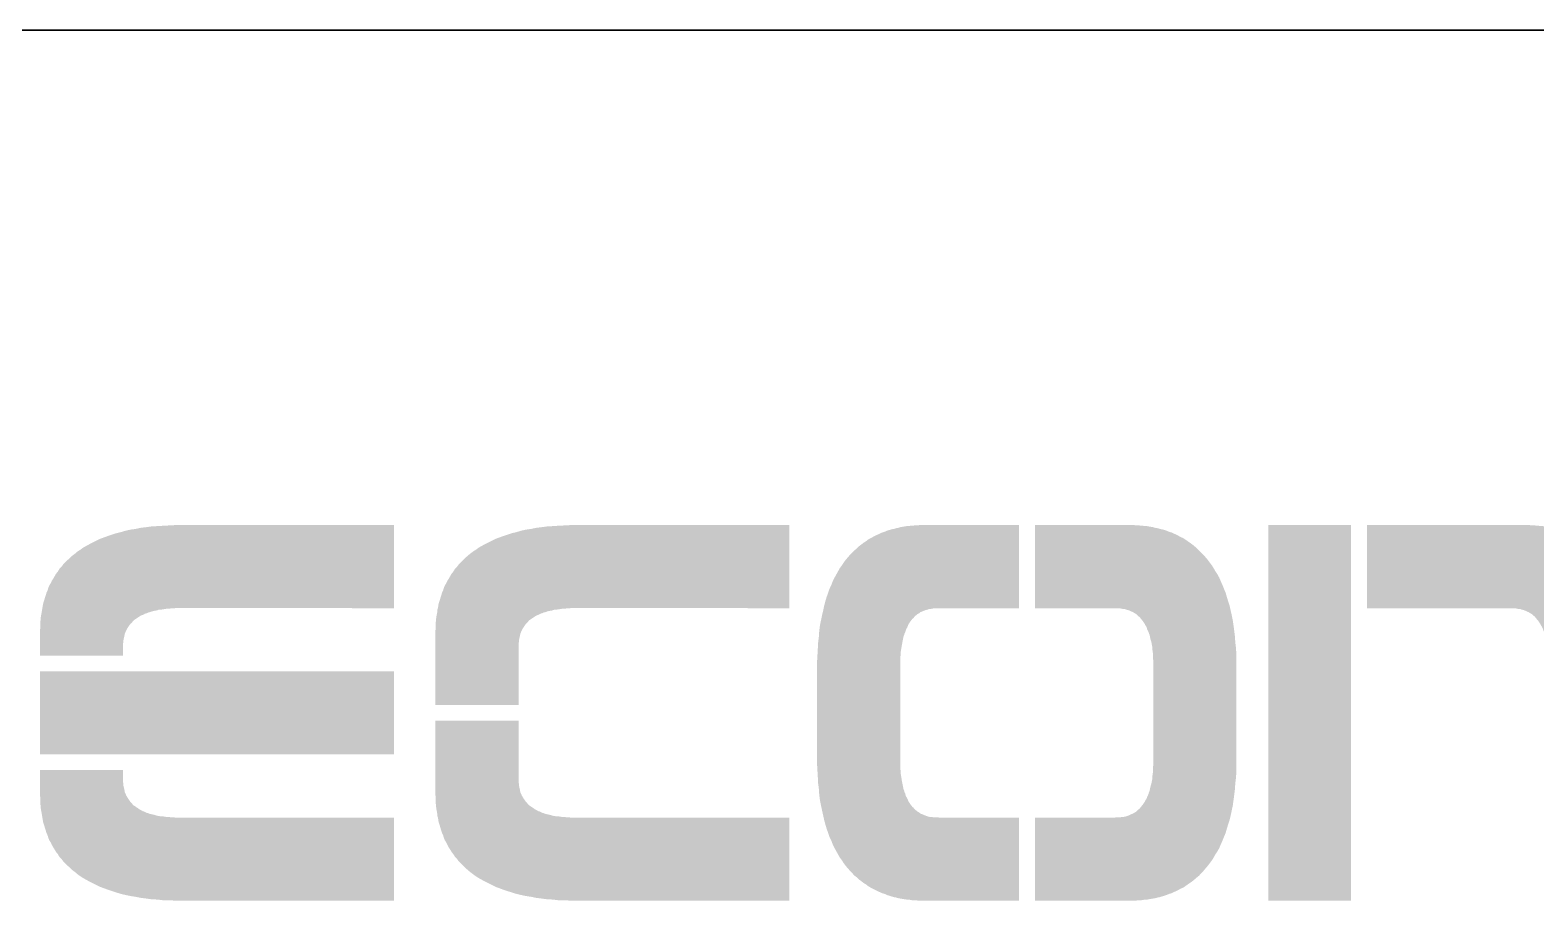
# Model space of a CAD drawing. Header units: centimetres. Extents: x 1658 to 19651, y 8294 to 11444.
# Drawn here: x 10618.5 to 10835.9, y 8616 to 8743.9 of the extents above; entities that cross this region are included whole.
import ezdxf
from ezdxf.enums import TextEntityAlignment as Align

# ---------------------------------------------------------------- set-up
doc = ezdxf.new("R2010")
doc.units = ezdxf.units.CM
doc.header["$LTSCALE"] = 50
doc.header["$MEASUREMENT"] = 0
doc.layers.add('FORMATO-PRECON', color=2, linetype='Continuous')
doc.styles.add('PRECON-ROMANS', font='romans.shx')

# ---------------------------------------------------------------- blocks, each defined once
blk = doc.blocks.new('CARIMBO')
at = {"linetype": 'Continuous', "true_color": 0x9c0000}
for points in [[(-1363.15, 388.66), (-1363.15, 404.68), (-1403.92, 404.68), (-1405.15, 404.68), (-1406.37, 404.61), (-1407.53, 404.55), (-1408.69, 404.48), (-1409.85, 404.41), (-1410.87, 404.27), (-1411.97, 404.14), (-1412.92, 403.93), (-1413.88, 403.8), (-1414.83, 403.59), (-1415.72, 403.32), (-1416.6, 403.11), (-1417.42, 402.84), (-1418.24, 402.57), (-1418.99, 402.3), (-1419.74, 402.02), (-1420.42, 401.68), (-1421.1, 401.34), (-1421.78, 401), (-1422.4, 400.66), (-1423.01, 400.32), (-1423.56, 399.91), (-1424.1, 399.57), (-1424.58, 399.16), (-1425.13, 398.75), (-1425.53, 398.34), (-1426.01, 397.93), (-1426.42, 397.52), (-1426.83, 397.11), (-1427.17, 396.64), (-1427.58, 396.23), (-1427.85, 395.75), (-1428.19, 395.34), (-1428.47, 394.86), (-1428.74, 394.39), (-1429.01, 393.98), (-1429.22, 393.5), (-1429.49, 393.09), (-1429.69, 392.61), (-1429.83, 392.14), (-1430.03, 391.73), (-1430.17, 391.25), (-1430.31, 390.84), (-1430.44, 390.36), (-1430.58, 389.95), (-1430.72, 389.48), (-1430.78, 389.07), (-1430.85, 388.66), (-1430.92, 388.25), (-1430.99, 387.84), (-1431.06, 387.43), (-1431.13, 387.09), (-1431.19, 386.68), (-1431.19, 386.34), (-1431.26, 386), (-1431.26, 385.66), (-1431.26, 385.32), (-1431.26, 384.98), (-1431.26, 384.7), (-1431.33, 384.36), (-1431.33, 384.09), (-1431.33, 383.89), (-1431.33, 383.61), (-1431.33, 383.41), (-1431.33, 379.52), (-1415.31, 379.52), (-1415.31, 380.82), (-1415.31, 381.02), (-1415.31, 381.3), (-1415.31, 381.57), (-1415.31, 381.91), (-1415.24, 382.18), (-1415.24, 382.45), (-1415.17, 382.8), (-1415.1, 383.14), (-1415.03, 383.48), (-1414.97, 383.75), (-1414.83, 384.09), (-1414.69, 384.43), (-1414.49, 384.77), (-1414.28, 385.11), (-1414.08, 385.39), (-1413.94, 385.59), (-1413.81, 385.73), (-1413.67, 385.86), (-1413.53, 386), (-1413.4, 386.2), (-1413.26, 386.34), (-1413.06, 386.48), (-1412.85, 386.61), (-1412.65, 386.75), (-1412.44, 386.89), (-1412.24, 387.02), (-1412.03, 387.16), (-1411.76, 387.3), (-1411.56, 387.36), (-1411.28, 387.5), (-1411.01, 387.64), (-1410.74, 387.7), (-1410.47, 387.84), (-1410.13, 387.91), (-1409.78, 388.05), (-1409.51, 388.11), (-1409.17, 388.18), (-1408.76, 388.25), (-1408.42, 388.39), (-1408.01, 388.39), (-1407.6, 388.45), (-1407.19, 388.52), (-1406.78, 388.59), (-1406.31, 388.59), (-1405.9, 388.66), (-1405.42, 388.66), (-1404.94, 388.73), (-1404.4, 388.73), (-1403.92, 388.73)], [(-1286.99, 388.66), (-1286.99, 404.68), (-1327.76, 404.68), (-1328.99, 404.68), (-1330.22, 404.61), (-1331.44, 404.55), (-1332.53, 404.48), (-1333.69, 404.41), (-1334.72, 404.27), (-1335.81, 404.14), (-1336.76, 403.93), (-1337.72, 403.8), (-1338.67, 403.59), (-1339.56, 403.32), (-1340.44, 403.11), (-1341.26, 402.84), (-1342.08, 402.57), (-1342.83, 402.3), (-1343.58, 402.02), (-1344.26, 401.68), (-1344.94, 401.34), (-1345.63, 401), (-1346.24, 400.66), (-1346.85, 400.32), (-1347.4, 399.91), (-1347.94, 399.57), (-1348.49, 399.16), (-1348.97, 398.75), (-1349.44, 398.34), (-1349.85, 397.93), (-1350.26, 397.52), (-1350.67, 397.11), (-1351.01, 396.64), (-1351.42, 396.23), (-1351.69, 395.75), (-1352.03, 395.34), (-1352.31, 394.86), (-1352.58, 394.39), (-1352.85, 393.98), (-1353.06, 393.5), (-1353.33, 393.09), (-1353.53, 392.61), (-1353.67, 392.14), (-1353.88, 391.73), (-1354.01, 391.25), (-1354.15, 390.84), (-1354.28, 390.36), (-1354.42, 389.95), (-1354.56, 389.48), (-1354.62, 389.07), (-1354.69, 388.66), (-1354.83, 388.25), (-1354.83, 387.84), (-1354.9, 387.43), (-1354.97, 387.09), (-1355.03, 386.68), (-1355.03, 386.34), (-1355.1, 386), (-1355.1, 385.66), (-1355.1, 385.32), (-1355.1, 384.98), (-1355.1, 384.7), (-1355.17, 384.36), (-1355.17, 384.09), (-1355.17, 383.89), (-1355.17, 383.61), (-1355.17, 383.41), (-1355.17, 370.05), (-1339.15, 370.05), (-1339.15, 380.82), (-1339.15, 381.02), (-1339.15, 381.3), (-1339.15, 381.57), (-1339.15, 381.91), (-1339.08, 382.18), (-1339.08, 382.45), (-1339.01, 382.8), (-1338.94, 383.14), (-1338.87, 383.48), (-1338.81, 383.75), (-1338.67, 384.09), (-1338.53, 384.43), (-1338.33, 384.77), (-1338.12, 385.11), (-1337.92, 385.39), (-1337.78, 385.59), (-1337.65, 385.73), (-1337.51, 385.86), (-1337.38, 386), (-1337.24, 386.2), (-1337.1, 386.34), (-1336.9, 386.48), (-1336.69, 386.61), (-1336.49, 386.75), (-1336.28, 386.89), (-1336.08, 387.02), (-1335.88, 387.16), (-1335.6, 387.3), (-1335.4, 387.36), (-1335.13, 387.5), (-1334.85, 387.64), (-1334.58, 387.7), (-1334.31, 387.84), (-1333.97, 387.91), (-1333.63, 388.05), (-1333.35, 388.11), (-1333.01, 388.18), (-1332.6, 388.25), (-1332.26, 388.39), (-1331.85, 388.39), (-1331.44, 388.45), (-1331.03, 388.52), (-1330.63, 388.59), (-1330.15, 388.59), (-1329.74, 388.66), (-1329.26, 388.66), (-1328.78, 388.73), (-1328.24, 388.73), (-1327.76, 388.73)], [(-1281.67, 377.27), (-1281.67, 378.5), (-1281.6, 379.73), (-1281.53, 380.95), (-1281.47, 382.11), (-1281.33, 383.2), (-1281.26, 384.3), (-1281.13, 385.32), (-1280.92, 386.34), (-1280.72, 387.3), (-1280.51, 388.18), (-1280.31, 389.14), (-1280.1, 389.95), (-1279.83, 390.84), (-1279.56, 391.59), (-1279.28, 392.41), (-1278.94, 393.09), (-1278.67, 393.84), (-1278.33, 394.52), (-1277.99, 395.14), (-1277.65, 395.75), (-1277.31, 396.36), (-1276.9, 396.91), (-1276.56, 397.45), (-1276.15, 398), (-1275.74, 398.48), (-1275.33, 398.95), (-1274.92, 399.36), (-1274.51, 399.77), (-1274.03, 400.18), (-1273.63, 400.59), (-1273.15, 400.93), (-1272.74, 401.27), (-1272.26, 401.55), (-1271.85, 401.89), (-1271.37, 402.16), (-1270.97, 402.36), (-1270.49, 402.64), (-1270.01, 402.84), (-1269.6, 403.05), (-1269.13, 403.25), (-1268.65, 403.39), (-1268.24, 403.59), (-1267.76, 403.73), (-1267.35, 403.86), (-1266.88, 403.93), (-1266.47, 404.07), (-1266.06, 404.14), (-1265.65, 404.27), (-1265.24, 404.34), (-1264.83, 404.41), (-1264.42, 404.48), (-1264.01, 404.48), (-1263.67, 404.55), (-1263.33, 404.55), (-1262.92, 404.61), (-1262.58, 404.61), (-1262.24, 404.61), (-1261.97, 404.68), (-1261.63, 404.68), (-1261.35, 404.68), (-1261.08, 404.68), (-1260.81, 404.68), (-1260.6, 404.68), (-1260.33, 404.68), (-1242.81, 404.68), (-1242.81, 388.66), (-1257.74, 388.66), (-1258.01, 388.66), (-1258.28, 388.66), (-1258.56, 388.66), (-1258.83, 388.66), (-1259.17, 388.66), (-1259.44, 388.59), (-1259.78, 388.52), (-1260.12, 388.52), (-1260.4, 388.39), (-1260.74, 388.32), (-1261.08, 388.18), (-1261.42, 388.05), (-1261.76, 387.91), (-1262.03, 387.7), (-1262.38, 387.5), (-1262.51, 387.36), (-1262.72, 387.23), (-1262.85, 387.09), (-1262.99, 386.95), (-1263.13, 386.75), (-1263.33, 386.61), (-1263.47, 386.41), (-1263.6, 386.27), (-1263.74, 386.07), (-1263.88, 385.86), (-1264.01, 385.66), (-1264.15, 385.39), (-1264.22, 385.18), (-1264.35, 384.91), (-1264.49, 384.64), (-1264.62, 384.36), (-1264.69, 384.09), (-1264.83, 383.82), (-1264.9, 383.55), (-1265.03, 383.2), (-1265.1, 382.86), (-1265.17, 382.52), (-1265.24, 382.18), (-1265.31, 381.77), (-1265.38, 381.43), (-1265.44, 381.02), (-1265.51, 380.61), (-1265.58, 380.14), (-1265.58, 379.73), (-1265.65, 379.25), (-1265.65, 378.77), (-1265.65, 378.3), (-1265.65, 377.82), (-1265.65, 377.27), (-1265.65, 359.75), (-1265.65, 359.2), (-1265.65, 358.73), (-1265.65, 358.25), (-1265.65, 357.77), (-1265.58, 357.3), (-1265.58, 356.89), (-1265.51, 356.41), (-1265.44, 356), (-1265.38, 355.59), (-1265.31, 355.25), (-1265.24, 354.84), (-1265.17, 354.5), (-1265.1, 354.16), (-1265.03, 353.82), (-1264.9, 353.48), (-1264.83, 353.2), (-1264.69, 352.93), (-1264.62, 352.59), (-1264.49, 352.32), (-1264.35, 352.11), (-1264.22, 351.84), (-1264.15, 351.64), (-1264.01, 351.36), (-1263.88, 351.16), (-1263.74, 350.95), (-1263.6, 350.75), (-1263.47, 350.61), (-1263.33, 350.41), (-1263.13, 350.27), (-1262.99, 350.07), (-1262.85, 349.93), (-1262.72, 349.8), (-1262.51, 349.66), (-1262.38, 349.52), (-1262.03, 349.32), (-1261.76, 349.11), (-1261.42, 348.98), (-1261.08, 348.84), (-1260.74, 348.7), (-1260.4, 348.57), (-1260.12, 348.5), (-1259.78, 348.43), (-1259.44, 348.43), (-1259.17, 348.36), (-1258.83, 348.36), (-1258.56, 348.36), (-1258.28, 348.36), (-1258.01, 348.3), (-1257.74, 348.3), (-1242.81, 348.3), (-1242.81, 332.34), (-1260.33, 332.34), (-1260.6, 332.34), (-1260.81, 332.34), (-1261.08, 332.34), (-1261.35, 332.34), (-1261.63, 332.34), (-1261.97, 332.34), (-1262.24, 332.34), (-1262.58, 332.41), (-1262.92, 332.41), (-1263.33, 332.41), (-1263.67, 332.48), (-1264.01, 332.55), (-1264.42, 332.55), (-1264.83, 332.61), (-1265.24, 332.68), (-1265.65, 332.75), (-1266.06, 332.82), (-1266.47, 332.95), (-1266.88, 333.02), (-1267.35, 333.16), (-1267.76, 333.3), (-1268.24, 333.43), (-1268.65, 333.64), (-1269.13, 333.77), (-1269.6, 333.98), (-1270.01, 334.18), (-1270.49, 334.39), (-1270.97, 334.66), (-1271.37, 334.86), (-1271.85, 335.14), (-1272.26, 335.48), (-1272.74, 335.75), (-1273.15, 336.09), (-1273.63, 336.43), (-1274.03, 336.84), (-1274.51, 337.18), (-1274.92, 337.66), (-1275.33, 338.07), (-1275.74, 338.55), (-1276.15, 339.02), (-1276.56, 339.57), (-1276.9, 340.11), (-1277.31, 340.66), (-1277.65, 341.27), (-1277.99, 341.89), (-1278.33, 342.5), (-1278.67, 343.18), (-1278.94, 343.93), (-1279.28, 344.61), (-1279.56, 345.43), (-1279.83, 346.18), (-1280.1, 347.07), (-1280.31, 347.89), (-1280.51, 348.77), (-1280.72, 349.73), (-1280.92, 350.68), (-1281.13, 351.7), (-1281.26, 352.73), (-1281.33, 353.82), (-1281.47, 354.91), (-1281.53, 356.07), (-1281.6, 357.23), (-1281.67, 358.45), (-1281.67, 359.75)], [(-1200.94, 377.27), (-1200.94, 378.5), (-1200.94, 379.73), (-1201.01, 380.95), (-1201.15, 382.11), (-1201.22, 383.2), (-1201.35, 384.3), (-1201.49, 385.32), (-1201.63, 386.34), (-1201.83, 387.3), (-1202.03, 388.18), (-1202.24, 389.14), (-1202.51, 389.95), (-1202.78, 390.84), (-1202.99, 391.59), (-1203.33, 392.41), (-1203.6, 393.09), (-1203.94, 393.84), (-1204.22, 394.52), (-1204.56, 395.14), (-1204.97, 395.75), (-1205.31, 396.36), (-1205.65, 396.91), (-1206.06, 397.45), (-1206.47, 398), (-1206.88, 398.48), (-1207.28, 398.95), (-1207.69, 399.36), (-1208.1, 399.77), (-1208.51, 400.18), (-1208.99, 400.59), (-1209.4, 400.93), (-1209.88, 401.27), (-1210.28, 401.55), (-1210.76, 401.89), (-1211.17, 402.16), (-1211.65, 402.36), (-1212.13, 402.64), (-1212.53, 402.84), (-1213.01, 403.05), (-1213.42, 403.25), (-1213.9, 403.39), (-1214.37, 403.59), (-1214.78, 403.73), (-1215.26, 403.86), (-1215.67, 403.93), (-1216.08, 404.07), (-1216.56, 404.14), (-1216.97, 404.27), (-1217.38, 404.34), (-1217.78, 404.41), (-1218.13, 404.48), (-1218.53, 404.48), (-1218.94, 404.55), (-1219.28, 404.55), (-1219.62, 404.61), (-1219.97, 404.61), (-1220.31, 404.61), (-1220.65, 404.68), (-1220.92, 404.68), (-1221.19, 404.68), (-1221.47, 404.68), (-1221.74, 404.68), (-1222.01, 404.68), (-1222.22, 404.68), (-1239.74, 404.68), (-1239.74, 388.66), (-1224.81, 388.66), (-1224.53, 388.66), (-1224.26, 388.66), (-1223.99, 388.66), (-1223.72, 388.66), (-1223.44, 388.66), (-1223.1, 388.59), (-1222.83, 388.52), (-1222.49, 388.52), (-1222.15, 388.39), (-1221.81, 388.32), (-1221.47, 388.18), (-1221.19, 388.05), (-1220.85, 387.91), (-1220.51, 387.7), (-1220.17, 387.5), (-1220.03, 387.36), (-1219.9, 387.23), (-1219.76, 387.09), (-1219.56, 386.95), (-1219.42, 386.75), (-1219.28, 386.61), (-1219.15, 386.41), (-1219.01, 386.27), (-1218.88, 386.07), (-1218.74, 385.86), (-1218.6, 385.66), (-1218.47, 385.39), (-1218.33, 385.18), (-1218.19, 384.91), (-1218.13, 384.64), (-1217.99, 384.36), (-1217.85, 384.09), (-1217.78, 383.82), (-1217.65, 383.55), (-1217.58, 383.2), (-1217.51, 382.86), (-1217.44, 382.52), (-1217.31, 382.18), (-1217.24, 381.77), (-1217.17, 381.43), (-1217.1, 381.02), (-1217.1, 380.61), (-1217.03, 380.14), (-1216.97, 379.73), (-1216.97, 379.25), (-1216.97, 378.77), (-1216.9, 378.3), (-1216.9, 377.82), (-1216.9, 377.27), (-1216.9, 359.75), (-1216.9, 359.2), (-1216.9, 358.73), (-1216.97, 358.25), (-1216.97, 357.77), (-1216.97, 357.3), (-1217.03, 356.89), (-1217.1, 356.41), (-1217.1, 356), (-1217.17, 355.59), (-1217.24, 355.25), (-1217.31, 354.84), (-1217.44, 354.5), (-1217.51, 354.16), (-1217.58, 353.82), (-1217.65, 353.48), (-1217.78, 353.2), (-1217.85, 352.93), (-1217.99, 352.59), (-1218.13, 352.32), (-1218.19, 352.11), (-1218.33, 351.84), (-1218.47, 351.64), (-1218.6, 351.36), (-1218.74, 351.16), (-1218.88, 350.95), (-1219.01, 350.75), (-1219.15, 350.61), (-1219.28, 350.41), (-1219.42, 350.27), (-1219.56, 350.07), (-1219.76, 349.93), (-1219.9, 349.8), (-1220.03, 349.66), (-1220.17, 349.52), (-1220.51, 349.32), (-1220.85, 349.11), (-1221.19, 348.98), (-1221.47, 348.84), (-1221.81, 348.7), (-1222.15, 348.57), (-1222.49, 348.5), (-1222.83, 348.43), (-1223.1, 348.43), (-1223.44, 348.36), (-1223.72, 348.36), (-1223.99, 348.36), (-1224.26, 348.36), (-1224.53, 348.3), (-1224.81, 348.3), (-1239.74, 348.3), (-1239.74, 332.34), (-1222.22, 332.34), (-1222.01, 332.34), (-1221.74, 332.34), (-1221.47, 332.34), (-1221.19, 332.34), (-1220.92, 332.34), (-1220.65, 332.34), (-1220.31, 332.34), (-1219.97, 332.41), (-1219.62, 332.41), (-1219.28, 332.41), (-1218.94, 332.48), (-1218.53, 332.55), (-1218.13, 332.55), (-1217.78, 332.61), (-1217.38, 332.68), (-1216.97, 332.75), (-1216.56, 332.82), (-1216.08, 332.95), (-1215.67, 333.02), (-1215.26, 333.16), (-1214.78, 333.3), (-1214.37, 333.43), (-1213.9, 333.64), (-1213.42, 333.77), (-1213.01, 333.98), (-1212.53, 334.18), (-1212.13, 334.39), (-1211.65, 334.66), (-1211.17, 334.86), (-1210.76, 335.14), (-1210.28, 335.48), (-1209.88, 335.75), (-1209.4, 336.09), (-1208.99, 336.43), (-1208.51, 336.84), (-1208.1, 337.18), (-1207.69, 337.66), (-1207.28, 338.07), (-1206.88, 338.55), (-1206.47, 339.02), (-1206.06, 339.57), (-1205.65, 340.11), (-1205.31, 340.66), (-1204.97, 341.27), (-1204.56, 341.89), (-1204.22, 342.5), (-1203.94, 343.18), (-1203.6, 343.93), (-1203.33, 344.61), (-1202.99, 345.43), (-1202.78, 346.18), (-1202.51, 347.07), (-1202.24, 347.89), (-1202.03, 348.77), (-1201.83, 349.73), (-1201.63, 350.68), (-1201.49, 351.7), (-1201.35, 352.73), (-1201.22, 353.82), (-1201.15, 354.91), (-1201.01, 356.07), (-1200.94, 357.23), (-1200.94, 358.45), (-1200.94, 359.75)], [(-1194.81, 332.34), (-1178.85, 332.34), (-1178.85, 404.68), (-1194.81, 404.68)], [(-1140.74, 332.34), (-1124.78, 332.34), (-1124.78, 377.27), (-1124.78, 378.5), (-1124.78, 379.73), (-1124.85, 380.95), (-1124.92, 382.11), (-1125.06, 383.2), (-1125.19, 384.3), (-1125.33, 385.32), (-1125.47, 386.34), (-1125.67, 387.3), (-1125.88, 388.18), (-1126.08, 389.14), (-1126.35, 389.95), (-1126.56, 390.84), (-1126.83, 391.59), (-1127.17, 392.41), (-1127.44, 393.09), (-1127.78, 393.84), (-1128.06, 394.52), (-1128.4, 395.14), (-1128.81, 395.75), (-1129.15, 396.36), (-1129.49, 396.91), (-1129.9, 397.45), (-1130.31, 398), (-1130.72, 398.48), (-1131.13, 398.95), (-1131.53, 399.36), (-1131.94, 399.77), (-1132.35, 400.18), (-1132.83, 400.59), (-1133.24, 400.93), (-1133.65, 401.27), (-1134.13, 401.55), (-1134.6, 401.89), (-1135.01, 402.16), (-1135.49, 402.36), (-1135.97, 402.64), (-1136.37, 402.84), (-1136.85, 403.05), (-1137.26, 403.25), (-1137.74, 403.39), (-1138.22, 403.59), (-1138.63, 403.73), (-1139.1, 403.86), (-1139.51, 403.93), (-1139.92, 404.07), (-1140.4, 404.14), (-1140.81, 404.27), (-1141.22, 404.34), (-1141.63, 404.41), (-1141.97, 404.48), (-1142.38, 404.48), (-1142.78, 404.55), (-1143.13, 404.55), (-1143.47, 404.61), (-1143.81, 404.61), (-1144.15, 404.61), (-1144.49, 404.68), (-1144.76, 404.68), (-1145.03, 404.68), (-1145.31, 404.68), (-1145.58, 404.68), (-1145.85, 404.68), (-1146.06, 404.68), (-1175.78, 404.68), (-1175.78, 388.66), (-1148.65, 388.66), (-1148.38, 388.66), (-1148.17, 388.66), (-1147.83, 388.66), (-1147.56, 388.66), (-1147.28, 388.66), (-1146.94, 388.59), (-1146.67, 388.52), (-1146.33, 388.52), (-1145.99, 388.39), (-1145.65, 388.32), (-1145.31, 388.18), (-1145.03, 388.05), (-1144.69, 387.91), (-1144.35, 387.7), (-1144.01, 387.5), (-1143.88, 387.36), (-1143.74, 387.23), (-1143.53, 387.09), (-1143.4, 386.95), (-1143.26, 386.75), (-1143.13, 386.61), (-1142.99, 386.41), (-1142.85, 386.27), (-1142.72, 386.07), (-1142.58, 385.86), (-1142.44, 385.66), (-1142.31, 385.39), (-1142.17, 385.18), (-1142.03, 384.91), (-1141.9, 384.64), (-1141.83, 384.36), (-1141.69, 384.09), (-1141.63, 383.82), (-1141.49, 383.55), (-1141.42, 383.2), (-1141.35, 382.86), (-1141.22, 382.52), (-1141.15, 382.18), (-1141.08, 381.77), (-1141.01, 381.43), (-1140.94, 381.02), (-1140.94, 380.61), (-1140.87, 380.14), (-1140.81, 379.73), (-1140.81, 379.25), (-1140.74, 378.77), (-1140.74, 378.3), (-1140.74, 377.82), (-1140.74, 377.27)], [(-1431.33, 360.5), (-1363.15, 360.5), (-1363.15, 376.52), (-1431.33, 376.52)], [(-1286.99, 348.3), (-1286.99, 332.34), (-1327.76, 332.34), (-1328.99, 332.34), (-1330.22, 332.41), (-1331.44, 332.41), (-1332.53, 332.55), (-1333.69, 332.61), (-1334.72, 332.75), (-1335.81, 332.89), (-1336.76, 333.09), (-1337.72, 333.23), (-1338.67, 333.43), (-1339.56, 333.64), (-1340.44, 333.91), (-1341.26, 334.18), (-1342.08, 334.45), (-1342.83, 334.73), (-1343.58, 335), (-1344.26, 335.34), (-1344.94, 335.68), (-1345.63, 336.02), (-1346.24, 336.36), (-1346.85, 336.7), (-1347.4, 337.05), (-1347.94, 337.45), (-1348.49, 337.86), (-1348.97, 338.27), (-1349.44, 338.68), (-1349.85, 339.09), (-1350.26, 339.5), (-1350.67, 339.91), (-1351.01, 340.39), (-1351.42, 340.8), (-1351.69, 341.27), (-1352.03, 341.68), (-1352.31, 342.16), (-1352.58, 342.57), (-1352.85, 343.05), (-1353.06, 343.52), (-1353.33, 343.93), (-1353.53, 344.41), (-1353.67, 344.89), (-1353.88, 345.3), (-1354.01, 345.77), (-1354.15, 346.18), (-1354.28, 346.66), (-1354.42, 347.07), (-1354.56, 347.48), (-1354.62, 347.95), (-1354.69, 348.36), (-1354.83, 348.77), (-1354.83, 349.18), (-1354.9, 349.59), (-1354.97, 349.93), (-1355.03, 350.34), (-1355.03, 350.68), (-1355.1, 351.02), (-1355.1, 351.36), (-1355.1, 351.7), (-1355.1, 352.05), (-1355.1, 352.32), (-1355.17, 352.66), (-1355.17, 352.93), (-1355.17, 353.14), (-1355.17, 353.41), (-1355.17, 353.61), (-1355.17, 366.98), (-1339.15, 366.98), (-1339.15, 356.2), (-1339.15, 356), (-1339.15, 355.73), (-1339.15, 355.45), (-1339.15, 355.11), (-1339.08, 354.84), (-1339.08, 354.5), (-1339.01, 354.23), (-1338.94, 353.89), (-1338.87, 353.55), (-1338.81, 353.2), (-1338.67, 352.93), (-1338.53, 352.59), (-1338.33, 352.25), (-1338.12, 351.91), (-1337.92, 351.64), (-1337.78, 351.43), (-1337.65, 351.3), (-1337.51, 351.16), (-1337.38, 350.95), (-1337.24, 350.82), (-1337.1, 350.68), (-1336.9, 350.55), (-1336.69, 350.41), (-1336.49, 350.27), (-1336.28, 350.14), (-1336.08, 350), (-1335.88, 349.86), (-1335.6, 349.73), (-1335.4, 349.59), (-1335.13, 349.52), (-1334.85, 349.39), (-1334.58, 349.25), (-1334.31, 349.18), (-1333.97, 349.05), (-1333.63, 348.98), (-1333.35, 348.91), (-1333.01, 348.84), (-1332.6, 348.7), (-1332.26, 348.64), (-1331.85, 348.57), (-1331.44, 348.57), (-1331.03, 348.5), (-1330.63, 348.43), (-1330.15, 348.43), (-1329.74, 348.36), (-1329.26, 348.36), (-1328.78, 348.3), (-1328.24, 348.3), (-1327.76, 348.3)], [(-1363.15, 348.3), (-1363.15, 332.34), (-1403.92, 332.34), (-1405.15, 332.34), (-1406.37, 332.41), (-1407.53, 332.41), (-1408.69, 332.55), (-1409.85, 332.61), (-1410.87, 332.75), (-1411.97, 332.89), (-1412.92, 333.09), (-1413.88, 333.23), (-1414.83, 333.43), (-1415.72, 333.64), (-1416.6, 333.91), (-1417.42, 334.18), (-1418.24, 334.45), (-1418.99, 334.73), (-1419.74, 335), (-1420.42, 335.34), (-1421.1, 335.68), (-1421.78, 336.02), (-1422.4, 336.36), (-1423.01, 336.7), (-1423.56, 337.05), (-1424.1, 337.45), (-1424.58, 337.86), (-1425.13, 338.27), (-1425.53, 338.68), (-1426.01, 339.09), (-1426.42, 339.5), (-1426.83, 339.91), (-1427.17, 340.39), (-1427.58, 340.8), (-1427.85, 341.27), (-1428.19, 341.68), (-1428.47, 342.16), (-1428.74, 342.57), (-1429.01, 343.05), (-1429.22, 343.52), (-1429.49, 343.93), (-1429.69, 344.41), (-1429.83, 344.89), (-1430.03, 345.3), (-1430.17, 345.77), (-1430.31, 346.18), (-1430.44, 346.66), (-1430.58, 347.07), (-1430.72, 347.48), (-1430.78, 347.95), (-1430.85, 348.36), (-1430.92, 348.77), (-1430.99, 349.18), (-1431.06, 349.59), (-1431.13, 349.93), (-1431.19, 350.34), (-1431.19, 350.68), (-1431.26, 351.02), (-1431.26, 351.36), (-1431.26, 351.7), (-1431.26, 352.05), (-1431.26, 352.32), (-1431.33, 352.66), (-1431.33, 352.93), (-1431.33, 353.14), (-1431.33, 353.41), (-1431.33, 353.61), (-1431.33, 357.5), (-1415.31, 357.5), (-1415.31, 356.2), (-1415.31, 356), (-1415.31, 355.73), (-1415.31, 355.45), (-1415.31, 355.11), (-1415.24, 354.84), (-1415.24, 354.5), (-1415.17, 354.23), (-1415.1, 353.89), (-1415.03, 353.55), (-1414.97, 353.2), (-1414.83, 352.93), (-1414.69, 352.59), (-1414.49, 352.25), (-1414.28, 351.91), (-1414.08, 351.64), (-1413.94, 351.43), (-1413.81, 351.3), (-1413.67, 351.16), (-1413.53, 350.95), (-1413.4, 350.82), (-1413.26, 350.68), (-1413.06, 350.55), (-1412.85, 350.41), (-1412.65, 350.27), (-1412.44, 350.14), (-1412.24, 350), (-1412.03, 349.86), (-1411.76, 349.73), (-1411.56, 349.59), (-1411.28, 349.52), (-1411.01, 349.39), (-1410.74, 349.25), (-1410.47, 349.18), (-1410.13, 349.05), (-1409.78, 348.98), (-1409.51, 348.91), (-1409.17, 348.84), (-1408.76, 348.7), (-1408.42, 348.64), (-1408.01, 348.57), (-1407.6, 348.57), (-1407.19, 348.5), (-1406.78, 348.43), (-1406.31, 348.43), (-1405.9, 348.36), (-1405.42, 348.36), (-1404.94, 348.3), (-1404.4, 348.3), (-1403.92, 348.3)]]:
    blk.add_hatch(color=14, dxfattribs=at).paths.add_polyline_path(points)
at = {"layer": 'FORMATO-PRECON', "color": 6}
blk.add_lwpolyline([(-1750, 500), (0, 500), (0, 0), (-1750, 0)], close=True, dxfattribs=at)
at = {"layer": 'FORMATO-PRECON', "color": 5, "style": 'PRECON-ROMANS', "flags": 8}
for p in [(-524.84, 472.63), (-524.98, 423.02), (-524.98, 399.37), (-524.98, 375.97)]:
    blk.add_attdef('X', text='', height=30, dxfattribs=at).set_placement(p, align=Align.MIDDLE_CENTER)
at = {"layer": 'FORMATO-PRECON', "color": 3, "style": 'PRECON-ROMANS', "flags": 8}
for p in [(-524.98, 331.67), (-486.33, 176.97), (-486.33, 124.42)]:
    blk.add_attdef('X', text='', height=25, dxfattribs=at).set_placement(p, align=Align.MIDDLE_CENTER)
at = {"layer": 'FORMATO-PRECON', "color": 4, "style": 'PRECON-ROMANS', "flags": 8}
for p in [(-524.98, 249.6), (-228.66, 39.37), (-76.7, 39.37), (-483.33, 35.98)]:
    blk.add_attdef('X', text='', height=30, dxfattribs=at).set_placement(p, align=Align.MIDDLE_CENTER)
at = {"layer": 'FORMATO-PRECON', "color": 2, "style": 'PRECON-ROMANS', "flags": 8}
for height, p in [(20, (-1635.81, 142.35)), (20, (-1402.47, 142.35)), (20, (-1169.14, 142.35)), (30, (-902.74, 42.35)), (20, (-1635.81, 42.35))]:
    blk.add_attdef('X', text='', height=height, dxfattribs=at).set_placement(p, align=Align.MIDDLE_CENTER)

msp = doc.modelspace()

# ---------------------------------------------------------------- linework, layer by layer
at = {"layer": 'FORMATO-PRECON', "color": 6}
msp.add_lwpolyline([(11693.36, 8743.94), (9615.86, 8743.94), (9615.86, 8368.94), (11693.36, 8368.94)], close=True, dxfattribs=at)

# ---------------------------------------------------------------- block references
at = {"layer": 'FORMATO-PRECON', "xscale": 0.7499999918802306, "yscale": 0.7499999918802306, "zscale": 0.7499999918802306}
msp.add_blockref('CARIMBO', (11693.36, 8368.94), dxfattribs=at)

doc.saveas('drawing.dxf')
